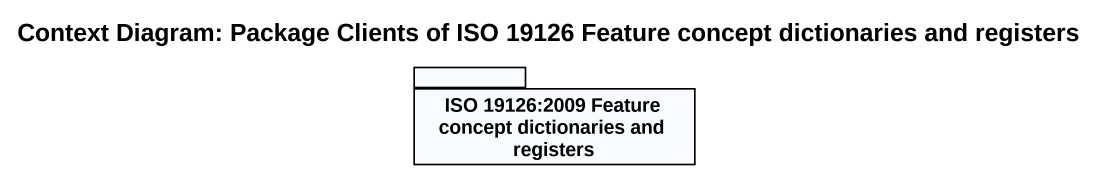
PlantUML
@startuml
title Context Diagram: Package Clients of ISO 19126 Feature concept dictionaries and registers
package "ISO 19126:2009 Feature concept dictionaries and registers" as ISO_19126_2009_Feature {
}
@enduml
